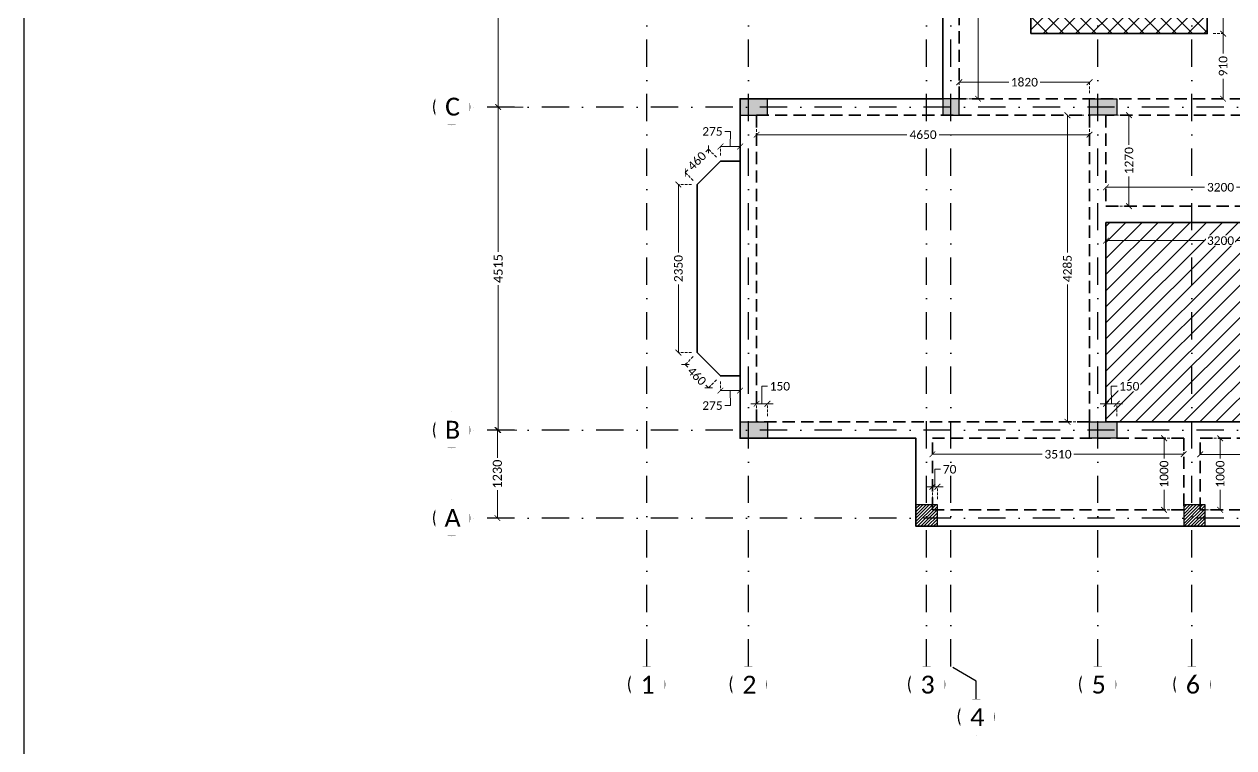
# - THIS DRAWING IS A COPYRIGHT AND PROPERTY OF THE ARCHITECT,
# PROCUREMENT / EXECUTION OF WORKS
# Model space of a CAD drawing. Header units: millimetres. Extents: x -10000 to 124200, y -12045 to 23620.
# Drawn here: x -10000 to 6895, y -4326 to 5787 of the extents above; entities that cross this region are included whole.
import ezdxf

# ---------------------------------------------------------------- set-up
doc = ezdxf.new("R2010")
doc.units = ezdxf.units.MM
doc.header["$LTSCALE"] = 150
for name, pattern in [('3BHK-W(SB)$0$HIDDEN', [0.375, 0.25, -0.125]), ('DASHDOTX2', [50.8, 25.4, -12.7, 0, -12.7]), ('HIDDENX2', [19.05, 12.7, -6.35])]:
    doc.linetypes.add(name, pattern=pattern)
for name, color, linetype in [('ad-Column', 3, 'Continuous'), ('ad-Column Hatch', 125, 'Continuous'), ('ad-Grid', 8, 'DASHDOTX2'), ('ad-RCC', 3, 'Continuous'), ('ad-RCC Hatch', 125, 'Continuous'), ('ad-Text main', 7, 'Continuous')]:
    doc.layers.add(name, color=color, linetype=linetype)
doc.layers.add('ad-Dimension', color=5, linetype='Continuous', lineweight=0, true_color=0x0000ff)
doc.layers.add('ad-Framing', color=30, linetype='Continuous', lineweight=35, true_color=0xff7f00)
doc.layers.add('ad-Elevation 10', color=8, linetype='Continuous', lineweight=0)
doc.styles.add('ROMANS-TITLE', font='arial.ttf', dxfattribs={"width": 0.8})
doc.styles.get("Standard").update_dxf_attribs({"font": 'calibril.ttf'})
doc.dimstyles.new('A-75-DIM-INT (Framing)', dxfattribs={"dimscale": 100, "dimtxt": 1.5, "dimasz": 1, "dimexe": 0, "dimexo": 0, "dimgap": 0.5, "dimtad": 0, "dimdec": 0, "dimdsep": 46, "dimtxsty": 'ROMANS-TITLE', "dimblk": 'ARCHTICK', "dimcen": 0.025, "dimclrd": 5, "dimclre": 5, "dimclrt": 256, "dimazin": 2, "dimtfac": 1, "dimtdec": 0, "dimtmove": 1, "dimatfit": 0, "dimldrblk": 'ARCHTICK', "dimfxl": 1, "dimtfill": 1, "dimtolj": 1, "dimtzin": 0, "dimarcsym": 0})

# ---------------------------------------------------------------- blocks, each defined once
blk = doc.blocks.new('zw$6AA0')
at = {"layer": 'ad-Column Hatch', "transparency": 33554687}
h = blk.add_hatch(color=256, dxfattribs=at)
h.dxf.hatch_style = 1
h.paths.add_polyline_path([(0, -230), (380, -230), (380, 0), (0, 0)])
at = {"layer": 'ad-Column'}
blk.add_lwpolyline([(0, -230), (380, -230), (380, 0), (0, 0)], close=True, dxfattribs=at)
blk = doc.blocks.new('zw$C199')
at = {"layer": 'ad-Column Hatch', "transparency": 33554687}
h = blk.add_hatch(color=256, dxfattribs=at)
h.dxf.hatch_style = 1
h.paths.add_polyline_path([(0, 0), (230, 0), (230, 230), (0, 230)])
at = {"layer": 'ad-Column'}
blk.add_lwpolyline([(0, 0), (230, 0), (230, 230), (0, 230)], close=True, dxfattribs=at)
blk = doc.blocks.new('A$C42b14ea2')
at = {"layer": 'ad-RCC Hatch', "transparency": 33554687}
h = blk.add_hatch(dxfattribs=at)
h.set_pattern_fill('ANSI31', color=256, scale=10)
h.set_pattern_definition([(45, (13250, 8645), (-22.45064, 22.45064), [])])
h.paths.add_polyline_path([(0, 0), (300, 0), (300, 300), (0, 300)])
at = {"layer": 'ad-RCC'}
blk.add_lwpolyline([(0, 0), (300, 0), (300, 300), (0, 300)], close=True, dxfattribs=at)
blk = doc.blocks.new('1625W_Columns')
at = {"layer": 'ad-Column'}
for name, p, rotation in [('zw$6AA0', (0, 4745), 359.9999999999993), ('zw$C199', (2830, 4515), 359.9999999999999)]:
    blk.add_blockref(name, p, dxfattribs=dict(at, rotation=rotation))
at = {"layer": 'ad-Column', "xscale": -1}
for p, rotation in [((4880, 4515), 180), ((0, 0), 179.9999999999999), ((4880, 0), 180)]:
    blk.add_blockref('zw$6AA0', p, dxfattribs=dict(at, rotation=rotation))
at = {"layer": 'ad-RCC'}
for p in [(2455, -1230), (6195, -1230)]:
    blk.add_blockref('A$C42b14ea2', p, dxfattribs=at)
blk = doc.blocks.new('_ArchTick')
at = {"color": 0, "linetype": 'ByBlock', "const_width": 0.15}
blk.add_lwpolyline([(-0.5, -0.5), (0.5, 0.5)], dxfattribs=at)
blk = doc.blocks.new('*D228')
at = {"layer": 'ad-Dimension', "lineweight": -2}
for p, q in [((-3032, 8760), (-3460, 8760)), ((-3380, 8760), (-3380, 6928)), ((-3380, 4630), (-3380, 6462)), ((-3132, 4630), (-3460, 4630))]:
    blk.add_line(p, q, dxfattribs=at)
at = {"layer": 'Defpoints', "color": 0}
for p in [(-2952, 8760), (-3380, 4630), (-3052, 4630)]:
    blk.add_point(p, dxfattribs=at)
at = {"layer": 'ad-Dimension', "lineweight": -2, "xscale": 80, "yscale": 80, "zscale": 80}
for p, rotation in [((-3380, 8760), 90), ((-3380, 4630), 270)]:
    blk.add_blockref('_ArchTick', p, dxfattribs=dict(at, rotation=rotation))
at = {"layer": 'ad-Dimension', "insert": (-3380, 6695), "char_height": 128, "attachment_point": 5, "rotation": 90, "bg_fill": 3, "box_fill_scale": 1.1, "bg_fill_color": 257, "bg_fill_transparency": 0}
blk.add_mtext('\\A1;4130', dxfattribs=at)
blk = doc.blocks.new('*D229')
at = {"layer": 'ad-Dimension', "lineweight": -2}
for p, q in [((-3032, 4630), (-3460, 4630)), ((-3380, 4630), (-3380, 2607)), ((-3380, 115), (-3380, 2138)), ((-3132, 115), (-3460, 115))]:
    blk.add_line(p, q, dxfattribs=at)
at = {"layer": 'Defpoints', "color": 0}
for p in [(-2952, 4630), (-3380, 115), (-3052, 115)]:
    blk.add_point(p, dxfattribs=at)
at = {"layer": 'ad-Dimension', "lineweight": -2, "xscale": 80, "yscale": 80, "zscale": 80}
for p, rotation in [((-3380, 4630), 90), ((-3380, 115), 270)]:
    blk.add_blockref('_ArchTick', p, dxfattribs=dict(at, rotation=rotation))
at = {"layer": 'ad-Dimension', "insert": (-3380, 2372), "char_height": 128, "attachment_point": 5, "rotation": 90, "bg_fill": 3, "box_fill_scale": 1.1, "bg_fill_color": 257, "bg_fill_transparency": 0}
blk.add_mtext('\\A1;4515', dxfattribs=at)
blk = doc.blocks.new('*D230')
at = {"layer": 'ad-Dimension', "lineweight": -2}
for p, q in [((-3121, 115), (-3471, 115)), ((-3391, 115), (-3391, -275)), ((-3391, -1115), (-3391, -725)), ((-3210, -1115), (-3471, -1115))]:
    blk.add_line(p, q, dxfattribs=at)
at = {"layer": 'Defpoints', "color": 0}
for p in [(-3041, 115), (-3391, -1115), (-3130, -1115)]:
    blk.add_point(p, dxfattribs=at)
at = {"layer": 'ad-Dimension', "lineweight": -2, "xscale": 80, "yscale": 80, "zscale": 80}
for p, rotation in [((-3391, 115), 90), ((-3391, -1115), 270)]:
    blk.add_blockref('_ArchTick', p, dxfattribs=dict(at, rotation=rotation))
at = {"layer": 'ad-Dimension', "insert": (-3391, -500), "char_height": 128, "attachment_point": 5, "rotation": 90, "bg_fill": 3, "box_fill_scale": 1.1, "bg_fill_color": 257, "bg_fill_transparency": 0}
blk.add_mtext('\\A1;1230', dxfattribs=at)
blk = doc.blocks.new('A$C4c6b3e27')
at = {"layer": 'ad-Elevation 10', "ltscale": 0.09}
h = blk.add_hatch(dxfattribs=at)
h.set_pattern_fill('ANSI37', color=256, scale=50)
h.set_pattern_definition([(45, (0, -13620), (-112.2532, 112.2532), []), (135, (0, -13620), (-112.2532, -112.2532), [])])
h.paths.add_polyline_path([(4060, -5885), (6525, -5885), (6525, -7965), (4060, -7965)])
h = blk.add_hatch(dxfattribs=at)
h.set_pattern_fill('ANSI31', color=256, scale=50)
h.set_pattern_definition([(45, (5110, -2876.86), (-112.2532, 112.2532), [])])
h.paths.add_polyline_path([(5110, -13390), (8310, -13390), (8310, -10605), (5110, -10605)])
at = {"layer": 'ad-Elevation 10'}
blk.add_lwpolyline([(4060, -5885), (6525, -5885), (6525, -7965), (4060, -7965)], close=True, dxfattribs=at)
at = {"layer": 'ad-Elevation 10', "ltscale": 0.09}
blk.add_lwpolyline([(5110, -13390), (8310, -13390), (8310, -10605), (5110, -10605)], close=True, dxfattribs=at)
at = {"layer": 'ad-Framing'}
for points in [[(-1420, 0), (12120, 0), (12120, -8875), (14450, -8875), (14450, -14850), (2455, -14850), (2455, -13620), (0, -13620), (0, -8875), (2830, -8875), (2830, -4975), (-1420, -4975)], [(4060, -7965), (6525, -7965), (6525, -5885), (4060, -5885)], [(0, -9747.5), (-275, -9747.5), (-600, -10072.5), (-600, -12422.5), (-275, -12747.5), (0, -12747.5)], [(5110, -13390), (8310, -13390), (8310, -10605), (5110, -10605)]]:
    blk.add_lwpolyline(points, close=True, dxfattribs=at)
at = {"layer": 'ad-Framing', "linetype": 'HIDDENX2', "ltscale": 0.09}
for points in [[(3060, -4975), (7525, -4975), (7525, -8875), (3060, -8875)], [(230, -9105), (4880, -9105), (4880, -13390), (230, -13390)], [(5110, -10375), (8310, -10375), (8310, -9105), (5110, -9105)], [(2685, -13620), (6195, -13620), (6195, -14620), (2685, -14620)], [(6425, -13620), (11890, -13620), (11890, -14620), (6425, -14620)]]:
    blk.add_lwpolyline(points, close=True, dxfattribs=at)
blk = doc.blocks.new('*D26')
at = {"layer": 'ad-Dimension', "lineweight": -2, "transparency": 16777216}
for p, q in [((305, -13137), (304, -12893)), ((304, -12893), (384, -12893)), ((230, -13137), (150, -13137)), ((380, -13137), (230, -13137)), ((380, -13137), (230, -13137)), ((380, -13137), (460, -13137))]:
    blk.add_line(p, q, dxfattribs=at)
at = {"layer": 'ad-Dimension', "linetype": '3BHK-W(SB)$0$HIDDEN', "lineweight": -2, "transparency": 16777216}
for p, q in [((230, -13310), (230, -13137)), ((380, -13310), (380, -13137))]:
    blk.add_line(p, q, dxfattribs=at)
at = {"layer": 'Defpoints', "color": 0, "transparency": 16777216}
for p in [(230, -13137), (230, -13390), (380, -13390)]:
    blk.add_point(p, dxfattribs=at)
at = {"layer": 'ad-Dimension', "lineweight": -2, "transparency": 16777216, "xscale": 80, "yscale": 80, "zscale": 80}
blk.add_blockref('_ArchTick', (230, -13137), dxfattribs=at)
at = {"layer": 'ad-Dimension', "lineweight": -2, "transparency": 16777216, "xscale": 80, "yscale": 80, "zscale": 80, "rotation": 180}
blk.add_blockref('_ArchTick', (380, -13137), dxfattribs=at)
at = {"layer": 'ad-Dimension', "transparency": 16777216, "insert": (555, -12893), "char_height": 120, "attachment_point": 5, "bg_fill": 3, "box_fill_scale": 1.1, "bg_fill_color": 256, "bg_fill_true_color": 13158600, "bg_fill_transparency": 0}
blk.add_mtext('\\A1;150', dxfattribs=at)
blk = doc.blocks.new('*D31')
at = {"layer": 'ad-Dimension', "linetype": '3BHK-W(SB)$0$HIDDEN', "lineweight": -2, "transparency": 16777216}
for p, q in [((5110, -10295), (5110, -10112)), ((8310, -10295), (8310, -10112))]:
    blk.add_line(p, q, dxfattribs=at)
at = {"layer": 'ad-Dimension', "lineweight": -2, "transparency": 16777216}
for p, q in [((5110, -10112), (6487, -10112)), ((8310, -10112), (6933, -10112))]:
    blk.add_line(p, q, dxfattribs=at)
at = {"layer": 'Defpoints', "color": 0, "transparency": 16777216}
for p in [(8310, -10112), (5110, -10375), (8310, -10375)]:
    blk.add_point(p, dxfattribs=at)
at = {"layer": 'ad-Dimension', "lineweight": -2, "transparency": 16777216, "xscale": 80, "yscale": 80, "zscale": 80, "rotation": 180}
blk.add_blockref('_ArchTick', (5110, -10112), dxfattribs=at)
at = {"layer": 'ad-Dimension', "lineweight": -2, "transparency": 16777216, "xscale": 80, "yscale": 80, "zscale": 80}
blk.add_blockref('_ArchTick', (8310, -10112), dxfattribs=at)
at = {"layer": 'ad-Dimension', "transparency": 16777216, "insert": (6710, -10112), "char_height": 120, "attachment_point": 5, "bg_fill": 3, "box_fill_scale": 1.1, "bg_fill_color": 256, "bg_fill_true_color": 13158600, "bg_fill_transparency": 0}
blk.add_mtext('\\A1;3200', dxfattribs=at)
blk = doc.blocks.new('*D32')
at = {"layer": 'ad-Dimension', "linetype": '3BHK-W(SB)$0$HIDDEN', "lineweight": -2, "transparency": 16777216}
for p, q in [((5190, -9105), (5431, -9105)), ((5190, -10375), (5431, -10375))]:
    blk.add_line(p, q, dxfattribs=at)
at = {"layer": 'ad-Dimension', "lineweight": -2, "transparency": 16777216}
for p, q in [((5431, -9105), (5431, -9521)), ((5431, -10375), (5431, -9959))]:
    blk.add_line(p, q, dxfattribs=at)
at = {"layer": 'Defpoints', "color": 0, "transparency": 16777216}
for p in [(5110, -9105), (5431, -9105), (5110, -10375)]:
    blk.add_point(p, dxfattribs=at)
at = {"layer": 'ad-Dimension', "lineweight": -2, "transparency": 16777216, "xscale": 80, "yscale": 80, "zscale": 80}
for p, rotation in [((5431, -9105), 90), ((5431, -10375), 270)]:
    blk.add_blockref('_ArchTick', p, dxfattribs=dict(at, rotation=rotation))
at = {"layer": 'ad-Dimension', "transparency": 16777216, "insert": (5431, -9740), "char_height": 120, "attachment_point": 5, "rotation": 90, "bg_fill": 3, "box_fill_scale": 1.1, "bg_fill_color": 256, "bg_fill_true_color": 13158600, "bg_fill_transparency": 0}
blk.add_mtext('\\A1;1270', dxfattribs=at)
blk = doc.blocks.new('*D33')
at = {"layer": 'ad-Dimension', "linetype": '3BHK-W(SB)$0$HIDDEN', "lineweight": -2, "transparency": 16777216}
for p, q in [((6605, -5885), (6746, -5885)), ((6605, -7965), (6746, -7965))]:
    blk.add_line(p, q, dxfattribs=at)
at = {"layer": 'ad-Dimension', "lineweight": -2, "transparency": 16777216}
for p, q in [((6746, -5885), (6746, -6703)), ((6746, -7965), (6746, -7147))]:
    blk.add_line(p, q, dxfattribs=at)
at = {"layer": 'Defpoints', "color": 0, "transparency": 16777216}
for p in [(6525, -5885), (6525, -7965), (6746, -7965)]:
    blk.add_point(p, dxfattribs=at)
at = {"layer": 'ad-Dimension', "lineweight": -2, "transparency": 16777216, "xscale": 80, "yscale": 80, "zscale": 80}
for p, rotation in [((6746, -5885), 90), ((6746, -7965), 270)]:
    blk.add_blockref('_ArchTick', p, dxfattribs=dict(at, rotation=rotation))
at = {"layer": 'ad-Dimension', "transparency": 16777216, "insert": (6746, -6925), "char_height": 120, "attachment_point": 5, "rotation": 90, "bg_fill": 3, "box_fill_scale": 1.1, "bg_fill_color": 256, "bg_fill_true_color": 13158600, "bg_fill_transparency": 0}
blk.add_mtext('\\A1;2080', dxfattribs=at)
blk = doc.blocks.new('*D34')
at = {"layer": 'ad-Dimension', "linetype": '3BHK-W(SB)$0$HIDDEN', "lineweight": -2, "transparency": 16777216}
for p, q in [((6605, -7965), (6746, -7965)), ((6605, -8875), (6746, -8875))]:
    blk.add_line(p, q, dxfattribs=at)
at = {"layer": 'ad-Dimension', "lineweight": -2, "transparency": 16777216}
for p, q in [((6746, -7965), (6746, -8244)), ((6746, -8875), (6746, -8596))]:
    blk.add_line(p, q, dxfattribs=at)
at = {"layer": 'Defpoints', "color": 0, "transparency": 16777216}
for p in [(6525, -7965), (6525, -8875), (6746, -8875)]:
    blk.add_point(p, dxfattribs=at)
at = {"layer": 'ad-Dimension', "lineweight": -2, "transparency": 16777216, "xscale": 80, "yscale": 80, "zscale": 80}
for p, rotation in [((6746, -7965), 90), ((6746, -8875), 270)]:
    blk.add_blockref('_ArchTick', p, dxfattribs=dict(at, rotation=rotation))
at = {"layer": 'ad-Dimension', "transparency": 16777216, "insert": (6746, -8420), "char_height": 120, "attachment_point": 5, "rotation": 90, "bg_fill": 3, "box_fill_scale": 1.1, "bg_fill_color": 256, "bg_fill_true_color": 13158600, "bg_fill_transparency": 0}
blk.add_mtext('\\A1;910', dxfattribs=at)
blk = doc.blocks.new('*D36')
at = {"layer": 'ad-Dimension', "linetype": '3BHK-W(SB)$0$HIDDEN', "lineweight": -2, "transparency": 16777216}
for p, q in [((3060, -8795), (3060, -8644)), ((4880, -8795), (4880, -8644))]:
    blk.add_line(p, q, dxfattribs=at)
at = {"layer": 'ad-Dimension', "lineweight": -2, "transparency": 16777216}
for p, q in [((3060, -8644), (3751, -8644)), ((4880, -8644), (4189, -8644))]:
    blk.add_line(p, q, dxfattribs=at)
at = {"layer": 'Defpoints', "color": 0, "transparency": 16777216}
for p in [(4880, -8644), (3060, -8875), (4880, -8875)]:
    blk.add_point(p, dxfattribs=at)
at = {"layer": 'ad-Dimension', "lineweight": -2, "transparency": 16777216, "xscale": 80, "yscale": 80, "zscale": 80, "rotation": 180}
blk.add_blockref('_ArchTick', (3060, -8644), dxfattribs=at)
at = {"layer": 'ad-Dimension', "lineweight": -2, "transparency": 16777216, "xscale": 80, "yscale": 80, "zscale": 80}
blk.add_blockref('_ArchTick', (4880, -8644), dxfattribs=at)
at = {"layer": 'ad-Dimension', "transparency": 16777216, "insert": (3970, -8644), "char_height": 120, "attachment_point": 5, "bg_fill": 3, "box_fill_scale": 1.1, "bg_fill_color": 256, "bg_fill_true_color": 13158600, "bg_fill_transparency": 0}
blk.add_mtext('\\A1;1820', dxfattribs=at)
blk = doc.blocks.new('*D47')
at = {"layer": 'ad-Dimension', "linetype": '3BHK-W(SB)$0$HIDDEN', "lineweight": -2, "transparency": 16777216}
for p, q in [((3140, -4975), (3323, -4975)), ((3140, -8875), (3323, -8875))]:
    blk.add_line(p, q, dxfattribs=at)
at = {"layer": 'ad-Dimension', "lineweight": -2, "transparency": 16777216}
for p, q in [((3323, -4975), (3323, -6702)), ((3323, -8875), (3323, -7148))]:
    blk.add_line(p, q, dxfattribs=at)
at = {"layer": 'Defpoints', "color": 0, "transparency": 16777216}
for p in [(3060, -4975), (3060, -8875), (3323, -8875)]:
    blk.add_point(p, dxfattribs=at)
at = {"layer": 'ad-Dimension', "lineweight": -2, "transparency": 16777216, "xscale": 80, "yscale": 80, "zscale": 80}
for p, rotation in [((3323, -4975), 90), ((3323, -8875), 270)]:
    blk.add_blockref('_ArchTick', p, dxfattribs=dict(at, rotation=rotation))
at = {"layer": 'ad-Dimension', "transparency": 16777216, "insert": (3323, -6925), "char_height": 120, "attachment_point": 5, "rotation": 90, "bg_fill": 3, "box_fill_scale": 1.1, "bg_fill_color": 256, "bg_fill_true_color": 13158600, "bg_fill_transparency": 0}
blk.add_mtext('\\A1;3900', dxfattribs=at)
blk = doc.blocks.new('*D71')
at = {"layer": 'ad-Dimension', "lineweight": -2, "transparency": 16777216}
for p, q in [((-441, -9581), (-478, -9618)), ((-766, -9906), (-729, -9869))]:
    blk.add_line(p, q, dxfattribs=at)
at = {"layer": 'ad-Dimension', "linetype": '3BHK-W(SB)$0$HIDDEN', "lineweight": -2, "transparency": 16777216}
for p, q in [((-332, -9691), (-441, -9581)), ((-657, -10016), (-766, -9906))]:
    blk.add_line(p, q, dxfattribs=at)
at = {"layer": 'Defpoints', "color": 0, "transparency": 16777216}
for p in [(-275, -9748), (-600, -10073)]:
    blk.add_point(p, dxfattribs=at)
at = {"layer": 'ad-Dimension', "lineweight": -2, "transparency": 16777216, "xscale": 80, "yscale": 80, "zscale": 80}
for p, rotation in [((-441, -9581), 45), ((-766, -9906), 225)]:
    blk.add_blockref('_ArchTick', p, dxfattribs=dict(at, rotation=rotation))
at = {"layer": 'ad-Dimension', "transparency": 16777216, "insert": (-604, -9744), "char_height": 120, "attachment_point": 5, "rotation": 45, "bg_fill": 3, "box_fill_scale": 1.1, "bg_fill_color": 256, "bg_fill_true_color": 13158600, "bg_fill_transparency": 0}
blk.add_mtext('\\A1;460', dxfattribs=at)
at = {"layer": 'Defpoints', "color": 0, "transparency": 16777216}
blk.add_point((-766, -9906), dxfattribs=at)
blk = doc.blocks.new('*D73')
at = {"layer": 'ad-Dimension', "linetype": '3BHK-W(SB)$0$HIDDEN', "lineweight": -2, "transparency": 16777216}
for p, q in [((-275, -12827), (-275, -12953)), ((0, -12827), (0, -12953))]:
    blk.add_line(p, q, dxfattribs=at)
at = {"layer": 'ad-Dimension', "lineweight": -2, "transparency": 16777216}
for p, q in [((0, -12953), (-275, -12953)), ((-138, -12953), (-135, -13163)), ((-135, -13163), (-215, -13163))]:
    blk.add_line(p, q, dxfattribs=at)
at = {"layer": 'Defpoints', "color": 0, "transparency": 16777216}
for p in [(-275, -12747), (0, -12747), (-275, -12953)]:
    blk.add_point(p, dxfattribs=at)
at = {"layer": 'ad-Dimension', "lineweight": -2, "transparency": 16777216, "xscale": 80, "yscale": 80, "zscale": 80, "rotation": 180}
blk.add_blockref('_ArchTick', (-275, -12953), dxfattribs=at)
at = {"layer": 'ad-Dimension', "lineweight": -2, "transparency": 16777216, "xscale": 80, "yscale": 80, "zscale": 80}
blk.add_blockref('_ArchTick', (0, -12953), dxfattribs=at)
at = {"layer": 'ad-Dimension', "transparency": 16777216, "insert": (-387, -13163), "char_height": 120, "attachment_point": 5, "bg_fill": 3, "box_fill_scale": 1.1, "bg_fill_color": 256, "bg_fill_true_color": 13158600, "bg_fill_transparency": 0}
blk.add_mtext('\\A1;275', dxfattribs=at)
blk = doc.blocks.new('*D72')
at = {"layer": 'ad-Dimension', "linetype": '3BHK-W(SB)$0$HIDDEN', "lineweight": -2, "transparency": 16777216}
for p, q in [((-657, -12479), (-766, -12589)), ((-332, -12804), (-441, -12914))]:
    blk.add_line(p, q, dxfattribs=at)
at = {"layer": 'ad-Dimension', "lineweight": -2, "transparency": 16777216}
for p, q in [((-766, -12589), (-729, -12626)), ((-441, -12914), (-478, -12877))]:
    blk.add_line(p, q, dxfattribs=at)
at = {"layer": 'Defpoints', "color": 0, "transparency": 16777216}
for p in [(-600, -12422), (-275, -12747)]:
    blk.add_point(p, dxfattribs=at)
at = {"layer": 'ad-Dimension', "lineweight": -2, "transparency": 16777216, "xscale": 80, "yscale": 80, "zscale": 80}
for p, rotation in [((-766, -12589), 135), ((-441, -12914), 315)]:
    blk.add_blockref('_ArchTick', p, dxfattribs=dict(at, rotation=rotation))
at = {"layer": 'ad-Dimension', "transparency": 16777216, "insert": (-604, -12751), "char_height": 120, "attachment_point": 5, "rotation": 315, "bg_fill": 3, "box_fill_scale": 1.1, "bg_fill_color": 256, "bg_fill_true_color": 13158600, "bg_fill_transparency": 0}
blk.add_mtext('\\A1;460', dxfattribs=at)
at = {"layer": 'Defpoints', "color": 0, "transparency": 16777216}
blk.add_point((-766, -12589), dxfattribs=at)
blk = doc.blocks.new('*D69')
at = {"layer": 'ad-Dimension', "lineweight": -2, "transparency": 16777216}
for p, q in [((-135, -9332), (-215, -9332)), ((-138, -9542), (-135, -9332)), ((0, -9542), (-275, -9542))]:
    blk.add_line(p, q, dxfattribs=at)
at = {"layer": 'ad-Dimension', "linetype": '3BHK-W(SB)$0$HIDDEN', "lineweight": -2, "transparency": 16777216}
for p, q in [((-275, -9668), (-275, -9542)), ((0, -9668), (0, -9542))]:
    blk.add_line(p, q, dxfattribs=at)
at = {"layer": 'Defpoints', "color": 0, "transparency": 16777216}
for p in [(-275, -9542), (-275, -9748), (0, -9748)]:
    blk.add_point(p, dxfattribs=at)
at = {"layer": 'ad-Dimension', "lineweight": -2, "transparency": 16777216, "xscale": 80, "yscale": 80, "zscale": 80, "rotation": 180}
blk.add_blockref('_ArchTick', (-275, -9542), dxfattribs=at)
at = {"layer": 'ad-Dimension', "lineweight": -2, "transparency": 16777216, "xscale": 80, "yscale": 80, "zscale": 80}
blk.add_blockref('_ArchTick', (0, -9542), dxfattribs=at)
at = {"layer": 'ad-Dimension', "transparency": 16777216, "insert": (-387, -9332), "char_height": 120, "attachment_point": 5, "bg_fill": 3, "box_fill_scale": 1.1, "bg_fill_color": 256, "bg_fill_true_color": 13158600, "bg_fill_transparency": 0}
blk.add_mtext('\\A1;275', dxfattribs=at)
blk = doc.blocks.new('*D70')
at = {"layer": 'ad-Dimension', "linetype": '3BHK-W(SB)$0$HIDDEN', "lineweight": -2, "transparency": 16777216}
for p, q in [((-680, -10073), (-862, -10073)), ((-680, -12422), (-862, -12422))]:
    blk.add_line(p, q, dxfattribs=at)
at = {"layer": 'ad-Dimension', "lineweight": -2, "transparency": 16777216}
for p, q in [((-862, -10073), (-862, -11025)), ((-862, -12422), (-862, -11470))]:
    blk.add_line(p, q, dxfattribs=at)
at = {"layer": 'Defpoints', "color": 0, "transparency": 16777216}
for p in [(-600, -10073), (-862, -12422), (-600, -12422)]:
    blk.add_point(p, dxfattribs=at)
at = {"layer": 'ad-Dimension', "lineweight": -2, "transparency": 16777216, "xscale": 80, "yscale": 80, "zscale": 80}
for p, rotation in [((-862, -10073), 90), ((-862, -12422), 270)]:
    blk.add_blockref('_ArchTick', p, dxfattribs=dict(at, rotation=rotation))
at = {"layer": 'ad-Dimension', "transparency": 16777216, "insert": (-862, -11248), "char_height": 120, "attachment_point": 5, "rotation": 90, "bg_fill": 3, "box_fill_scale": 1.1, "bg_fill_color": 256, "bg_fill_true_color": 13158600, "bg_fill_transparency": 0}
blk.add_mtext('\\A1;2350', dxfattribs=at)
blk = doc.blocks.new('*D65')
at = {"layer": 'ad-Dimension', "linetype": '3BHK-W(SB)$0$HIDDEN', "lineweight": -2, "transparency": 16777216}
for p, q in [((6425, -13700), (6425, -13845)), ((11890, -13700), (11890, -13845))]:
    blk.add_line(p, q, dxfattribs=at)
at = {"layer": 'ad-Dimension', "lineweight": -2, "transparency": 16777216}
for p, q in [((6425, -13845), (8937, -13845)), ((11890, -13845), (9378, -13845))]:
    blk.add_line(p, q, dxfattribs=at)
at = {"layer": 'Defpoints', "color": 0, "transparency": 16777216}
for p in [(6425, -13620), (11890, -13620), (11890, -13845)]:
    blk.add_point(p, dxfattribs=at)
at = {"layer": 'ad-Dimension', "lineweight": -2, "transparency": 16777216, "xscale": 80, "yscale": 80, "zscale": 80, "rotation": 180}
blk.add_blockref('_ArchTick', (6425, -13845), dxfattribs=at)
at = {"layer": 'ad-Dimension', "lineweight": -2, "transparency": 16777216, "xscale": 80, "yscale": 80, "zscale": 80}
blk.add_blockref('_ArchTick', (11890, -13845), dxfattribs=at)
at = {"layer": 'ad-Dimension', "transparency": 16777216, "insert": (9157, -13845), "char_height": 120, "attachment_point": 5, "bg_fill": 3, "box_fill_scale": 1.1, "bg_fill_color": 256, "bg_fill_true_color": 13158600, "bg_fill_transparency": 0}
blk.add_mtext('\\A1;5465', dxfattribs=at)
blk = doc.blocks.new('*D66')
at = {"layer": 'ad-Dimension', "linetype": '3BHK-W(SB)$0$HIDDEN', "lineweight": -2, "transparency": 16777216}
for p, q in [((6505, -13620), (6705, -13620)), ((6505, -14620), (6705, -14620))]:
    blk.add_line(p, q, dxfattribs=at)
at = {"layer": 'ad-Dimension', "lineweight": -2, "transparency": 16777216}
for p, q in [((6705, -13620), (6705, -13901)), ((6705, -14620), (6705, -14339))]:
    blk.add_line(p, q, dxfattribs=at)
at = {"layer": 'Defpoints', "color": 0, "transparency": 16777216}
for p in [(6425, -13620), (6425, -14620), (6705, -14620)]:
    blk.add_point(p, dxfattribs=at)
at = {"layer": 'ad-Dimension', "lineweight": -2, "transparency": 16777216, "xscale": 80, "yscale": 80, "zscale": 80}
for p, rotation in [((6705, -13620), 90), ((6705, -14620), 270)]:
    blk.add_blockref('_ArchTick', p, dxfattribs=dict(at, rotation=rotation))
at = {"layer": 'ad-Dimension', "transparency": 16777216, "insert": (6705, -14120), "char_height": 120, "attachment_point": 5, "rotation": 90, "bg_fill": 3, "box_fill_scale": 1.1, "bg_fill_color": 256, "bg_fill_true_color": 13158600, "bg_fill_transparency": 0}
blk.add_mtext('\\A1;1000', dxfattribs=at)
blk = doc.blocks.new('*D57')
at = {"layer": 'ad-Dimension', "linetype": '3BHK-W(SB)$0$HIDDEN', "lineweight": -2, "transparency": 16777216}
for p, q in [((5110, -10685), (5110, -10858)), ((8310, -10685), (8310, -10858))]:
    blk.add_line(p, q, dxfattribs=at)
at = {"layer": 'ad-Dimension', "lineweight": -2, "transparency": 16777216}
for p, q in [((5110, -10858), (6487, -10858)), ((8310, -10858), (6933, -10858))]:
    blk.add_line(p, q, dxfattribs=at)
at = {"layer": 'Defpoints', "color": 0, "transparency": 16777216}
for p in [(5110, -10605), (8310, -10605), (8310, -10858)]:
    blk.add_point(p, dxfattribs=at)
at = {"layer": 'ad-Dimension', "lineweight": -2, "transparency": 16777216, "xscale": 80, "yscale": 80, "zscale": 80, "rotation": 180}
blk.add_blockref('_ArchTick', (5110, -10858), dxfattribs=at)
at = {"layer": 'ad-Dimension', "lineweight": -2, "transparency": 16777216, "xscale": 80, "yscale": 80, "zscale": 80}
blk.add_blockref('_ArchTick', (8310, -10858), dxfattribs=at)
at = {"layer": 'ad-Dimension', "transparency": 16777216, "insert": (6710, -10858), "char_height": 120, "attachment_point": 5, "bg_fill": 3, "box_fill_scale": 1.1, "bg_fill_color": 256, "bg_fill_true_color": 13158600, "bg_fill_transparency": 0}
blk.add_mtext('\\A1;3200', dxfattribs=at)
blk = doc.blocks.new('*D58')
at = {"layer": 'ad-Dimension', "linetype": '3BHK-W(SB)$0$HIDDEN', "lineweight": -2, "transparency": 16777216}
for p, q in [((230, -9185), (230, -9377)), ((4880, -9185), (4880, -9377))]:
    blk.add_line(p, q, dxfattribs=at)
at = {"layer": 'ad-Dimension', "lineweight": -2, "transparency": 16777216}
for p, q in [((230, -9377), (2330, -9377)), ((4880, -9377), (2780, -9377))]:
    blk.add_line(p, q, dxfattribs=at)
at = {"layer": 'Defpoints', "color": 0, "transparency": 16777216}
for p in [(230, -9105), (4880, -9105), (230, -9377)]:
    blk.add_point(p, dxfattribs=at)
at = {"layer": 'ad-Dimension', "lineweight": -2, "transparency": 16777216, "xscale": 80, "yscale": 80, "zscale": 80, "rotation": 180}
blk.add_blockref('_ArchTick', (230, -9377), dxfattribs=at)
at = {"layer": 'ad-Dimension', "lineweight": -2, "transparency": 16777216, "xscale": 80, "yscale": 80, "zscale": 80}
blk.add_blockref('_ArchTick', (4880, -9377), dxfattribs=at)
at = {"layer": 'ad-Dimension', "transparency": 16777216, "insert": (2555, -9377), "char_height": 120, "attachment_point": 5, "bg_fill": 3, "box_fill_scale": 1.1, "bg_fill_color": 256, "bg_fill_true_color": 13158600, "bg_fill_transparency": 0}
blk.add_mtext('\\A1;4650', dxfattribs=at)
blk = doc.blocks.new('*D59')
at = {"layer": 'ad-Dimension', "linetype": '3BHK-W(SB)$0$HIDDEN', "lineweight": -2, "transparency": 16777216}
for p, q in [((4800, -9105), (4572, -9105)), ((4800, -13390), (4572, -13390))]:
    blk.add_line(p, q, dxfattribs=at)
at = {"layer": 'ad-Dimension', "lineweight": -2, "transparency": 16777216}
for p, q in [((4572, -9105), (4572, -11025)), ((4572, -13390), (4572, -11470))]:
    blk.add_line(p, q, dxfattribs=at)
at = {"layer": 'Defpoints', "color": 0, "transparency": 16777216}
for p in [(4572, -9105), (4880, -9105), (4880, -13390)]:
    blk.add_point(p, dxfattribs=at)
at = {"layer": 'ad-Dimension', "lineweight": -2, "transparency": 16777216, "xscale": 80, "yscale": 80, "zscale": 80}
for p, rotation in [((4572, -9105), 90), ((4572, -13390), 270)]:
    blk.add_blockref('_ArchTick', p, dxfattribs=dict(at, rotation=rotation))
at = {"layer": 'ad-Dimension', "transparency": 16777216, "insert": (4572, -11248), "char_height": 120, "attachment_point": 5, "rotation": 90, "bg_fill": 3, "box_fill_scale": 1.1, "bg_fill_color": 256, "bg_fill_true_color": 13158600, "bg_fill_transparency": 0}
blk.add_mtext('\\A1;4285', dxfattribs=at)
blk = doc.blocks.new('*D55')
at = {"layer": 'ad-Dimension', "lineweight": -2, "transparency": 16777216}
for p, q in [((5185, -13137), (5184, -12893)), ((5184, -12893), (5264, -12893)), ((5110, -13137), (5030, -13137)), ((5260, -13137), (5110, -13137)), ((5260, -13137), (5110, -13137)), ((5260, -13137), (5340, -13137))]:
    blk.add_line(p, q, dxfattribs=at)
at = {"layer": 'ad-Dimension', "linetype": '3BHK-W(SB)$0$HIDDEN', "lineweight": -2, "transparency": 16777216}
for p, q in [((5110, -13310), (5110, -13137)), ((5260, -13310), (5260, -13137))]:
    blk.add_line(p, q, dxfattribs=at)
at = {"layer": 'Defpoints', "color": 0, "transparency": 16777216}
for p in [(5110, -13137), (5110, -13390), (5260, -13390)]:
    blk.add_point(p, dxfattribs=at)
at = {"layer": 'ad-Dimension', "lineweight": -2, "transparency": 16777216, "xscale": 80, "yscale": 80, "zscale": 80}
blk.add_blockref('_ArchTick', (5110, -13137), dxfattribs=at)
at = {"layer": 'ad-Dimension', "lineweight": -2, "transparency": 16777216, "xscale": 80, "yscale": 80, "zscale": 80, "rotation": 180}
blk.add_blockref('_ArchTick', (5260, -13137), dxfattribs=at)
at = {"layer": 'ad-Dimension', "transparency": 16777216, "insert": (5435, -12893), "char_height": 120, "attachment_point": 5, "bg_fill": 3, "box_fill_scale": 1.1, "bg_fill_color": 256, "bg_fill_true_color": 13158600, "bg_fill_transparency": 0}
blk.add_mtext('\\A1;150', dxfattribs=at)
blk = doc.blocks.new('*D60')
at = {"layer": 'ad-Dimension', "lineweight": -2, "transparency": 16777216}
for p, q in [((2720, -14297), (2719, -14053)), ((2719, -14053), (2799, -14053)), ((2685, -14297), (2605, -14297)), ((2755, -14297), (2685, -14297)), ((2755, -14297), (2685, -14297)), ((2755, -14297), (2835, -14297))]:
    blk.add_line(p, q, dxfattribs=at)
at = {"layer": 'ad-Dimension', "linetype": '3BHK-W(SB)$0$HIDDEN', "lineweight": -2, "transparency": 16777216}
for p, q in [((2685, -14470), (2685, -14297)), ((2755, -14470), (2755, -14297))]:
    blk.add_line(p, q, dxfattribs=at)
at = {"layer": 'Defpoints', "color": 0, "transparency": 16777216}
for p in [(2685, -14297), (2685, -14550), (2755, -14550)]:
    blk.add_point(p, dxfattribs=at)
at = {"layer": 'ad-Dimension', "lineweight": -2, "transparency": 16777216, "xscale": 80, "yscale": 80, "zscale": 80}
blk.add_blockref('_ArchTick', (2685, -14297), dxfattribs=at)
at = {"layer": 'ad-Dimension', "lineweight": -2, "transparency": 16777216, "xscale": 80, "yscale": 80, "zscale": 80, "rotation": 180}
blk.add_blockref('_ArchTick', (2755, -14297), dxfattribs=at)
at = {"layer": 'ad-Dimension', "transparency": 16777216, "insert": (2926, -14053), "char_height": 120, "attachment_point": 5, "bg_fill": 3, "box_fill_scale": 1.1, "bg_fill_color": 256, "bg_fill_true_color": 13158600, "bg_fill_transparency": 0}
blk.add_mtext('\\A1;70', dxfattribs=at)
blk = doc.blocks.new('*D61')
at = {"layer": 'ad-Dimension', "linetype": '3BHK-W(SB)$0$HIDDEN', "lineweight": -2, "transparency": 16777216}
for p, q in [((2685, -13700), (2685, -13843)), ((6195, -13700), (6195, -13843))]:
    blk.add_line(p, q, dxfattribs=at)
at = {"layer": 'ad-Dimension', "lineweight": -2, "transparency": 16777216}
for p, q in [((2685, -13843), (4217, -13843)), ((6195, -13843), (4663, -13843))]:
    blk.add_line(p, q, dxfattribs=at)
at = {"layer": 'Defpoints', "color": 0, "transparency": 16777216}
for p in [(2685, -13620), (6195, -13620), (2685, -13843)]:
    blk.add_point(p, dxfattribs=at)
at = {"layer": 'ad-Dimension', "lineweight": -2, "transparency": 16777216, "xscale": 80, "yscale": 80, "zscale": 80, "rotation": 180}
blk.add_blockref('_ArchTick', (2685, -13843), dxfattribs=at)
at = {"layer": 'ad-Dimension', "lineweight": -2, "transparency": 16777216, "xscale": 80, "yscale": 80, "zscale": 80}
blk.add_blockref('_ArchTick', (6195, -13843), dxfattribs=at)
at = {"layer": 'ad-Dimension', "transparency": 16777216, "insert": (4440, -13843), "char_height": 120, "attachment_point": 5, "bg_fill": 3, "box_fill_scale": 1.1, "bg_fill_color": 256, "bg_fill_true_color": 13158600, "bg_fill_transparency": 0}
blk.add_mtext('\\A1;3510', dxfattribs=at)
blk = doc.blocks.new('*D62')
at = {"layer": 'ad-Dimension', "linetype": '3BHK-W(SB)$0$HIDDEN', "lineweight": -2, "transparency": 16777216}
for p, q in [((6115, -13620), (5921, -13620)), ((6115, -14620), (5921, -14620))]:
    blk.add_line(p, q, dxfattribs=at)
at = {"layer": 'ad-Dimension', "lineweight": -2, "transparency": 16777216}
for p, q in [((5921, -13620), (5921, -13901)), ((5921, -14620), (5921, -14339))]:
    blk.add_line(p, q, dxfattribs=at)
at = {"layer": 'Defpoints', "color": 0, "transparency": 16777216}
for p in [(5921, -13620), (6195, -13620), (6195, -14620)]:
    blk.add_point(p, dxfattribs=at)
at = {"layer": 'ad-Dimension', "lineweight": -2, "transparency": 16777216, "xscale": 80, "yscale": 80, "zscale": 80}
for p, rotation in [((5921, -13620), 90), ((5921, -14620), 270)]:
    blk.add_blockref('_ArchTick', p, dxfattribs=dict(at, rotation=rotation))
at = {"layer": 'ad-Dimension', "transparency": 16777216, "insert": (5921, -14120), "char_height": 120, "attachment_point": 5, "rotation": 90, "bg_fill": 3, "box_fill_scale": 1.1, "bg_fill_color": 256, "bg_fill_true_color": 13158600, "bg_fill_transparency": 0}
blk.add_mtext('\\A1;1000', dxfattribs=at)
blk = doc.blocks.new('1625W_Grid')
at = {"layer": 'ad-Grid', "ltscale": 0.1}
for points in [[(3298.6, -3643.6), (3298.6, -3393.6), (2945, -3190), (2945, 15870), (3298.6, 16073.6), (3298.6, 16323.6)], [(-1305, -3190), (-1305, 15870)], [(115, -3190), (115, 15870)], [(2605, -3190), (2605, 15870)], [(4995, -3190), (4995, 15870)], [(6310, -3190), (6310, 15870)]]:
    blk.add_lwpolyline(points, dxfattribs=at)
at = {"layer": 'ad-Grid', "color": 7, "linetype": 'ByBlock'}
for centre in [(-4030, 4630), (-4030, 115), (-4030, -1115), (-1305, -3440), (115, -3440), (2605, -3440), (4995, -3440), (6310, -3440), (3298.6, -3893.6)]:
    blk.add_circle(centre, 250, dxfattribs=at)
at = {"layer": 'ad-Text main', "char_height": 250, "width": 227.385, "attachment_point": 5, "bg_fill": 2}
for s, insert in [('{\\fCalibri|b0|i0|c0|p34;C}', (-4016.5, 4634)), ('{\\fCalibri|b0|i0|c0|p34;B}', (-4016.5, 119)), ('{\\fCalibri|b0|i0|c0|p34;A}', (-4016.5, -1111)), ('{\\fCalibri|b0|i0|c0|p34;1}', (-1291.5, -3444)), ('{\\fCalibri|b0|i0|c0|p34;2}', (128.5, -3444)), ('{\\fCalibri|b0|i0|c0|p34;3}', (2618.5, -3444)), ('{\\fCalibri|b0|i0|c0|p34;5}', (5008.5, -3444)), ('{\\fCalibri|b0|i0|c0|p34;6}', (6323.5, -3444)), ('{\\fCalibri|b0|i0|c0|p34;4}', (3312, -3897.6))]:
    blk.add_mtext(s, dxfattribs=dict(at, insert=insert))
at = {"layer": 'ad-Grid', "ltscale": 0.1}
for points in [[(15900, 4630), (-3780, 4630)], [(15900, 115), (-3780, 115)], [(15900, -1115), (-3780, -1115)]]:
    blk.add_lwpolyline(points, dxfattribs=at)
at = {"layer": 'ad-Dimension'}
dim = blk.add_linear_dim(base=(-3380.2, 4630), p1=(-2952, 8760), p2=(-3052.1, 4630), angle=90, dimstyle='A-75-DIM-INT (Framing)', override={"dimscale": 80, "dimblk": 'ArchTick', "dimclrd": 256, "dimclre": 256, "dimfxl": 10, "dimtfill": 1, "dimtfillclr": 0}, dxfattribs=at)
dim.commit()
dim.dimension.update_dxf_attribs({"geometry": '*D228', "text_midpoint": (-3380.2, 6695)})
dim = blk.add_linear_dim(base=(-3380.2, 115), p1=(-2952, 4630), p2=(-3052.1, 115), angle=90, dimstyle='A-75-DIM-INT (Framing)', override={"dimscale": 80, "dimblk": 'ArchTick', "dimclrd": 256, "dimclre": 256, "dimfxl": 10, "dimtfill": 1, "dimtfillclr": 0}, dxfattribs=at)
dim.commit()
dim.dimension.update_dxf_attribs({"geometry": '*D229', "text_midpoint": (-3380.2, 2372.5)})
dim = blk.add_linear_dim(base=(-3391.3, -1115), p1=(-3041, 115), p2=(-3130.1, -1115), angle=90, dimstyle='A-75-DIM-INT (Framing)', override={"dimscale": 80, "dimclrd": 256, "dimclre": 256, "dimfxl": 10}, dxfattribs=at)
dim.commit()
dim.dimension.update_dxf_attribs({"geometry": '*D230', "text_midpoint": (-3391.3, -500)})
blk = doc.blocks.new('A$C94407b5f')
at = {"layer": 'ad-Dimension'}
for base, p1, p2, picture, middle in [((3322.5, -8875), (3060, -4975), (3060, -8875), '*D47', (3322.5, -6925)), ((6746.2, -7965), (6525, -5885), (6525, -7965), '*D33', (6746.2, -6925)), ((-861.6, -12422.5), (-600, -10072.5), (-600, -12422.5), '*D70', (-861.6, -11247.5))]:
    dim = blk.add_linear_dim(base=base, p1=p1, p2=p2, angle=90, dimstyle='A-75-DIM-INT (Framing)', override={"dimscale": 80, "dimexo": 1, "dimtxsty": 'Standard', "dimclrd": 256, "dimclre": 256, "dimfxl": 10}, dxfattribs=at)
    dim.commit()
    dim.dimension.update_dxf_attribs({"geometry": picture, "text_midpoint": middle})
for base, p1, p2, picture, middle in [((230, -9377.1), (4880, -9105), (230, -9105), '*D58', (2555, -9377.1)), ((8310, -10111.6), (5110, -10375), (8310, -10375), '*D31', (6710, -10111.6)), ((8310, -10857.9), (5110, -10605), (8310, -10605), '*D57', (6710, -10857.9)), ((11890, -13844.6), (6425, -13620), (11890, -13620), '*D65', (9157.5, -13844.6))]:
    dim = blk.add_linear_dim(base=base, p1=p1, p2=p2, dimstyle='A-75-DIM-INT (Framing)', override={"dimscale": 80, "dimexo": 1, "dimtxsty": 'Standard', "dimclrd": 256, "dimclre": 256, "dimfxl": 10}, dxfattribs=at)
    dim.commit()
    dim.dimension.update_dxf_attribs({"geometry": picture, "text_midpoint": middle})
for base, p1, p2, picture, middle in [((-275, -9541.9), (0, -9747.5), (-275, -9747.5), '*D69', (-255.4, -9332.2)), ((-275, -12953.1), (0, -12747.5), (-275, -12747.5), '*D73', (-255.4, -13162.8))]:
    dim = blk.add_linear_dim(base=base, p1=p1, p2=p2, dimstyle='A-75-DIM-INT (Framing)', override={"dimscale": 80, "dimexo": 1, "dimtxsty": 'Standard', "dimclrd": 256, "dimclre": 256, "dimfxl": 10}, dxfattribs=at)
    dim.commit()
    dim.dimension.update_dxf_attribs({"geometry": picture, "text_midpoint": middle, "dimtype": 128})
for base, p1, p2, picture, middle in [((230, -13137.2), (380, -13390), (230, -13390), '*D26', (423.6, -12893.4)), ((5110, -13137.2), (5260, -13390), (5110, -13390), '*D55', (5303.6, -12893.4)), ((2685, -14297.2), (2755, -14550), (2685, -14550), '*D60', (2839.2, -14053.4))]:
    dim = blk.add_linear_dim(base=base, p1=p1, p2=p2, angle=180, dimstyle='A-75-DIM-INT (Framing)', override={"dimscale": 80, "dimexo": 1, "dimtxsty": 'Standard', "dimclrd": 256, "dimclre": 256, "dimfxl": 10}, dxfattribs=at)
    dim.commit()
    dim.dimension.update_dxf_attribs({"geometry": picture, "text_midpoint": middle, "dimtype": 128})
for base, p1, p2, picture, middle in [((6746.2, -8875), (6525, -7965), (6525, -8875), '*D34', (6746.2, -8420)), ((4572.4, -9105), (4880, -13390), (4880, -9105), '*D59', (4572.4, -11247.5)), ((5431.4, -9105), (5110, -10375), (5110, -9105), '*D32', (5431.4, -9740)), ((6705.2, -14620), (6425, -13620), (6425, -14620), '*D66', (6705.2, -14120))]:
    dim = blk.add_linear_dim(base=base, p1=p1, p2=p2, angle=90, dimstyle='A-75-DIM-INT (Framing)', override={"dimscale": 80, "dimexo": 1, "dimtxsty": 'Standard', "dimclrd": 256, "dimclre": 256, "dimfxl": 10}, dxfattribs=at)
    dim.commit()
    dim.dimension.update_dxf_attribs({"geometry": picture, "text_midpoint": middle})
for base, p1, p2, picture, middle in [((4880, -8644.3), (3060, -8875), (4880, -8875), '*D36', (3970, -8644.3)), ((2685, -13842.7), (6195, -13620), (2685, -13620), '*D61', (4440, -13842.7))]:
    dim = blk.add_linear_dim(base=base, p1=p1, p2=p2, dimstyle='A-75-DIM-INT (Framing)', override={"dimscale": 80, "dimexo": 1, "dimtxsty": 'Standard', "dimclrd": 256, "dimclre": 256, "dimfxl": 10}, dxfattribs=at)
    dim.commit()
    dim.dimension.update_dxf_attribs({"geometry": picture, "text_midpoint": middle})
for p1, p2, distance, picture, middle in [((-275, -9747.5), (-600, -10072.5), -235.3, '*D71', (-603.9, -9743.6)), ((-275, -12747.5), (-600, -12422.5), 235.3, '*D72', (-603.9, -12751.4))]:
    dim = blk.add_aligned_dim(p1=p1, p2=p2, distance=distance, dimstyle='A-75-DIM-INT (Framing)', override={"dimscale": 80, "dimexo": 1, "dimtxsty": 'Standard', "dimclrd": 256, "dimclre": 256, "dimfxl": 10}, dxfattribs=at)
    dim.commit()
    dim.dimension.update_dxf_attribs({"geometry": picture, "text_midpoint": middle})
dim = blk.add_linear_dim(base=(5921.3, -13620), p1=(6195, -14620), p2=(6195, -13620), angle=90, dimstyle='A-75-DIM-INT (Framing)', override={"dimscale": 80, "dimexo": 1, "dimtxsty": 'Standard', "dimclrd": 256, "dimclre": 256, "dimfxl": 10}, dxfattribs=at)
dim.commit()
dim.dimension.update_dxf_attribs({"geometry": '*D62', "text_midpoint": (5921.3, -14120)})

msp = doc.modelspace()

# ---------------------------------------------------------------- linework, layer by layer
msp.add_lwpolyline([(-10000, 23620), (23550, 23620), (23550, -12045), (-10000, -12045)], close=True)

# ---------------------------------------------------------------- next in the draw order: block references
at = {"layer": 'ad-Dimension'}
msp.add_blockref('1625W_Grid', (0, 0), dxfattribs=at)

# ---------------------------------------------------------------- next in the draw order: block references
at = {"layer": 'ad-Framing'}
msp.add_blockref('A$C4c6b3e27', (0, 13620), dxfattribs=at)

# ---------------------------------------------------------------- next in the draw order: block references
at = {"layer": 'ad-Dimension'}
msp.add_blockref('A$C94407b5f', (0, 13620), dxfattribs=at)

# ---------------------------------------------------------------- next in the draw order: block references
msp.add_blockref('1625W_Columns', (0, 0), dxfattribs=at)

doc.saveas('drawing.dxf')
